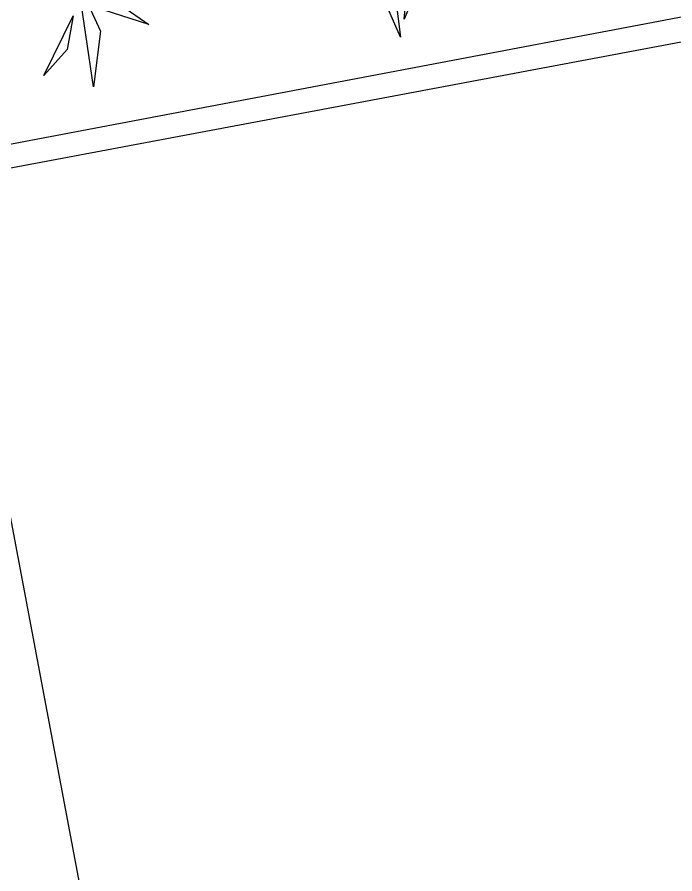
# Model space of a CAD drawing. Header units: centimetres. Extents: x 197412 to 267601, y -375791 to -305433.
# Drawn here: x 203754 to 204984, y -332522 to -330921 of the extents above; entities that cross this region are included whole.
import ezdxf

# ---------------------------------------------------------------- set-up
doc = ezdxf.new("R2010")
doc.units = ezdxf.units.CM
doc.layers.add('3-BAT C-Niveau 0', color=250, linetype='Continuous')

# ---------------------------------------------------------------- blocks, each defined once
blk = doc.blocks.new('Groupe-259-1')
at = {"linetype": 'Continuous'}
for points in [[(12194.92, -45877, -186.41), (12201.6, -45884.99, -187.61), (12202.91, -45895.32, -186.97), (12202.91, -45895.32, -186.97), (12194.92, -45877, -186.41)], [(12204.7, -45880.27, -174.84), (12205.88, -45886.38, -175.45), (12203.57, -45891.93, -176.76), (12203.57, -45891.93, -176.76), (12204.7, -45880.27, -174.84)], [(12142.65, -45885.11, -223.19), (12146.83, -45894.22, -225.59), (12145.51, -45904.59, -225.79), (12145.51, -45904.59, -225.79), (12142.65, -45885.11, -223.19)], [(12142.65, -45885.11, -223.19), (12146.83, -45894.22, -225.59), (12145.51, -45904.59, -225.79), (12145.51, -45904.59, -225.79), (12142.65, -45885.11, -223.19)], [(12142.26, -45888.58, -214.21), (12150.85, -45889.47, -211.43), (12155.86, -45892.96, -206.15), (12155.86, -45892.96, -206.15), (12142.26, -45888.58, -214.21)], [(12141.74, -45891.31, -215.73), (12140.62, -45897.63, -216.78), (12136.27, -45902.49, -215.22), (12136.27, -45902.49, -215.22), (12141.74, -45891.31, -215.73)], [(12141.74, -45891.31, -215.73), (12140.62, -45897.63, -216.78), (12136.27, -45902.49, -215.22), (12136.27, -45902.49, -215.22), (12141.74, -45891.31, -215.73)]]:
    blk.add_polyline3d(points, dxfattribs=at)
blk = doc.blocks.new('Groupe-261-1')
blk.add_blockref('Groupe-259-1', (0, 0))

msp = doc.modelspace()

# ---------------------------------------------------------------- linework, layer by layer
at = {"layer": '3-BAT C-Niveau 0', "flags": 128}
for points in [[(205565, -320010.2), (213361.5, -318533.7), (212905.6, -316126.6), (201192.4, -318344.7), (203611.5, -331182.8), (207540.1, -330438.1), (206580.6, -325371.5), (204123.9, -325836.8), (203379.6, -321906.6), (205836.1, -321441.4)], [(207542, -330488.9), (203622.4, -331225.6), (205157.2, -339368.3), (206634.2, -339092.5), (205891.1, -335168.5), (208339.4, -334704.8)]]:
    msp.add_lwpolyline(points, close=True, dxfattribs=at)

# ---------------------------------------------------------------- block references
at = {"layer": '3-BAT C-Niveau 0', "xscale": 10, "yscale": 10, "zscale": 10}
msp.add_blockref('Groupe-261-1', (82441.7, 127994.6), dxfattribs=at)

doc.saveas('drawing.dxf')
